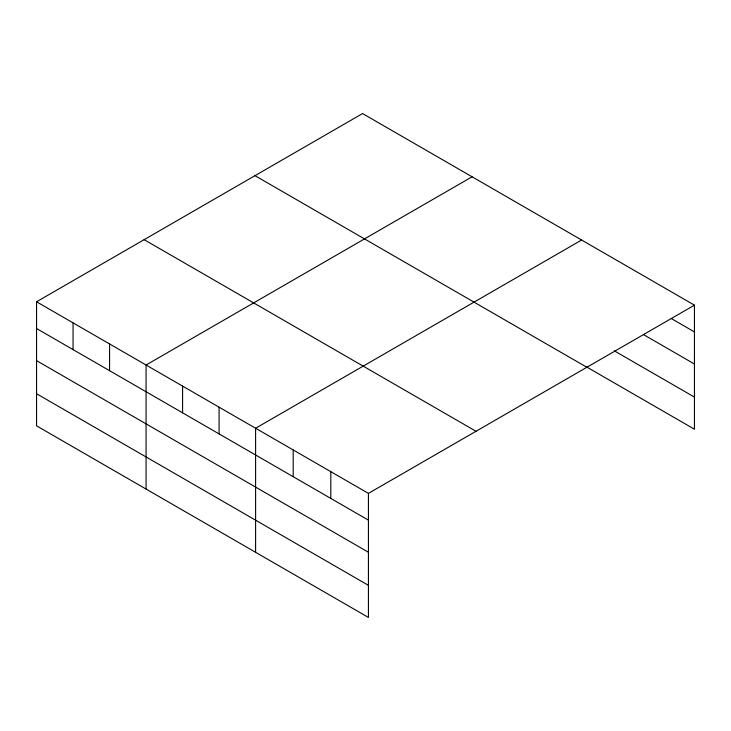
<?xml version="1.0" encoding="UTF-8"?>
<svg xmlns="http://www.w3.org/2000/svg" width="731" height="731" viewBox="0 0 731 731"><rect width="100%" height="100%" fill="white"/><g stroke="black" fill="none" stroke-linecap="round" stroke-linejoin="round"><path stroke-width="1.1" d="M586.436 366.852L694.45 429.216L694.45 305.165L362.567 113.561L36.55 301.784L36.55 425.835L368.433 617.439L368.433 493.388L36.55 301.784M472.089 176.792L146.072 365.016L146.072 489.066M581.611 240.024L255.594 428.247L255.594 552.298M368.433 493.388L694.45 305.165M671.305 318.542L694.45 331.911M643.335 334.506L694.45 364.02M614.405 350.889L694.45 397.107M254.982 175.668L586.865 367.282M144.135 239.667L476.018 431.281M36.55 328.521L368.433 520.134M36.55 360.639L368.433 552.243M36.55 393.726L368.433 585.33M330.814 471.678L330.814 498.414M293.204 449.958L293.204 476.703M219.081 407.167L219.081 433.912M182.576 386.096L182.576 412.832M109.568 343.935L109.568 370.681M73.054 322.864L73.054 349.601"/></g></svg>
